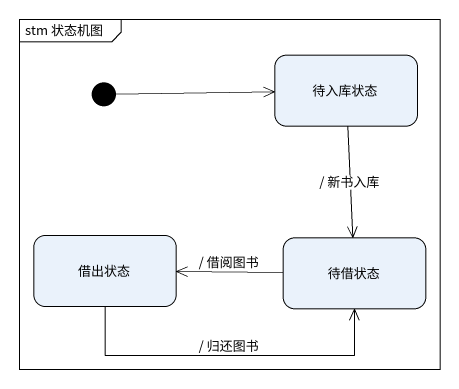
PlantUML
@startuml
mainframe stm 状态机图
hide empty description
state 待入库状态
state 借出状态
state 待借状态
[*] -right-> 待入库状态
待入库状态 --> 待借状态 : / 新书入库
借出状态 -right-> 待借状态 : / 归还图书
待借状态 -left-> 借出状态 : / 借阅图书
@enduml
